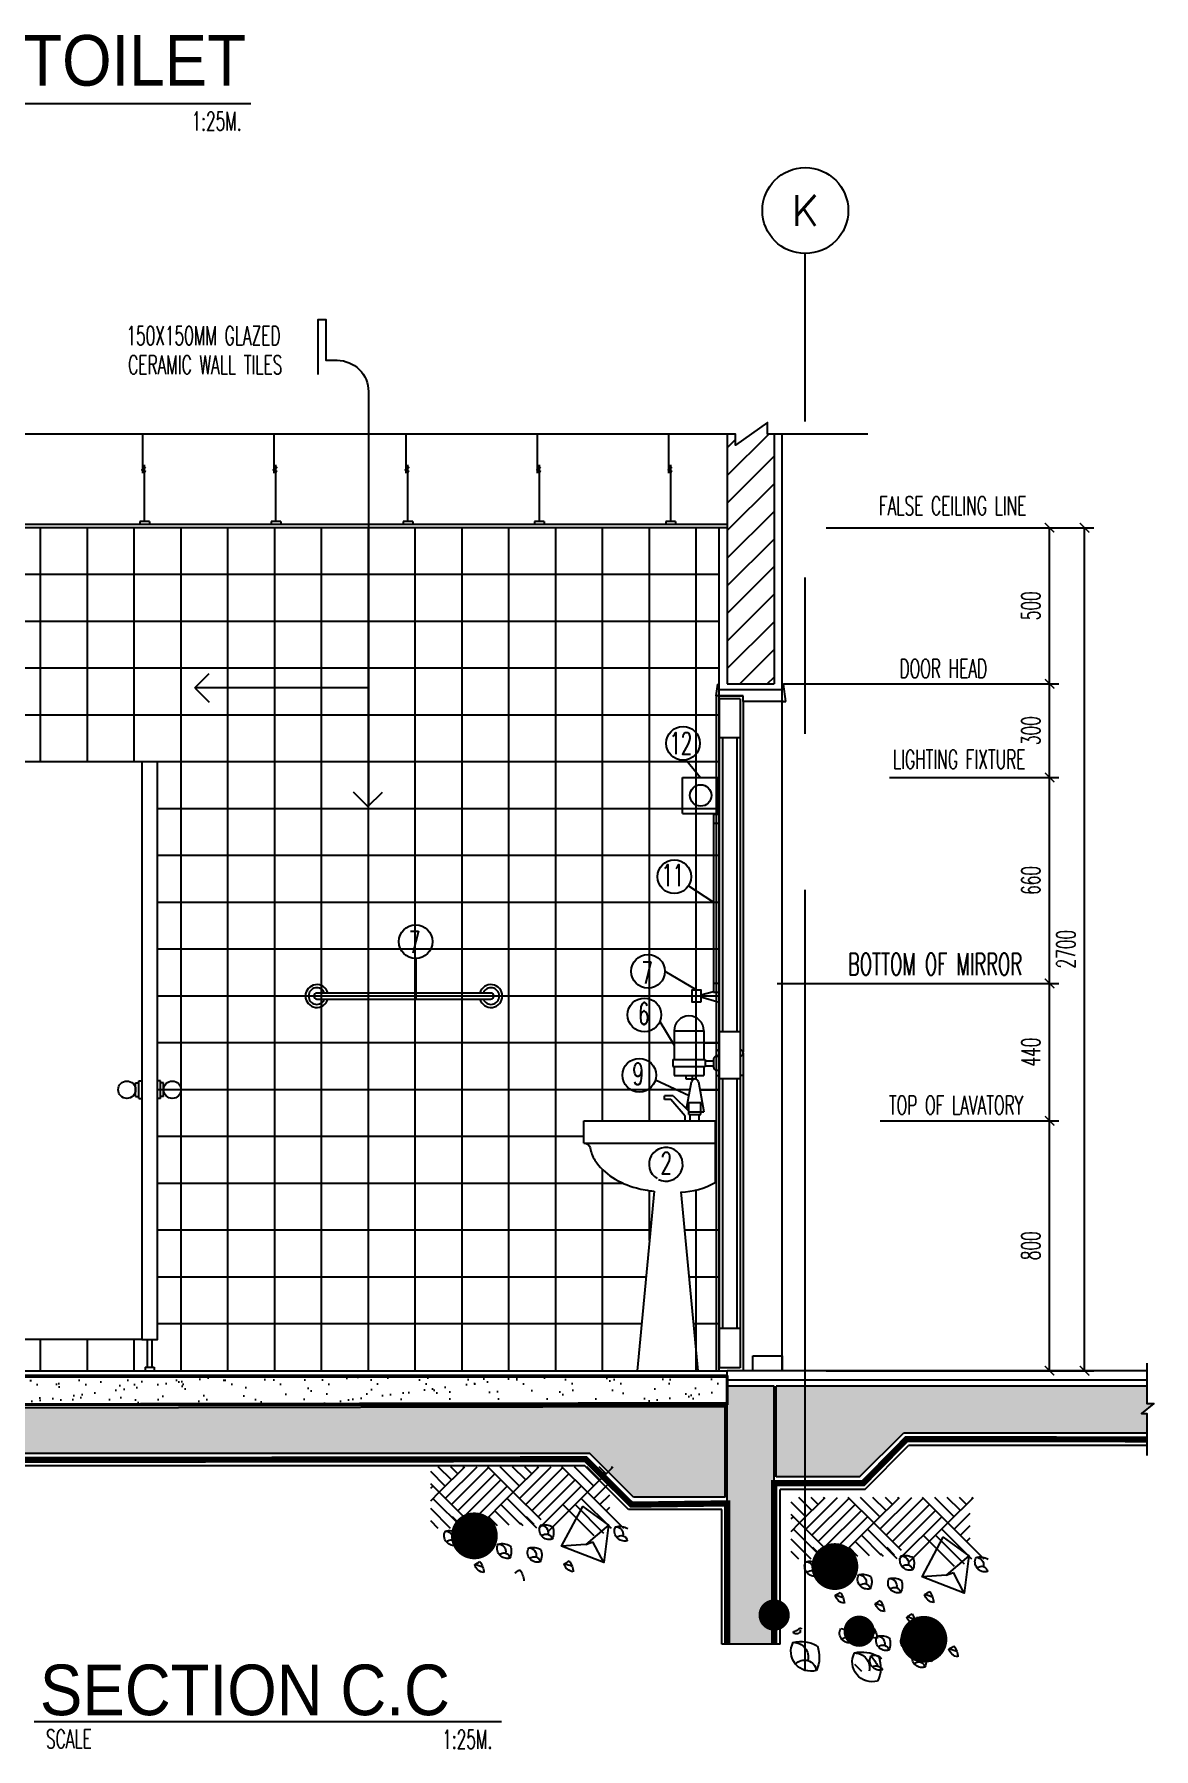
# Model space of a CAD drawing. Extents: x 417646.6 to 417675.4, y 43413.5 to 43433.4.
# Drawn here: x 417657.96 to 417661.54, y 43420.77 to 43426.26 of the extents above; entities that cross this region are included whole.
import ezdxf
from ezdxf.enums import TextEntityAlignment as Align

# ---------------------------------------------------------------- set-up
doc = ezdxf.new("R2010")
doc.units = 0
doc.header["$MEASUREMENT"] = 0
doc.header["$PDMODE"] = 3
doc.header["$PDSIZE"] = 0.1
for name, pattern in [('CENTERX2', [4, 2.5, -0.5, 0.5, -0.5]), ('DASHED', [0.75, 0.5, -0.25]), ('HIDDEN2', [0.1875, 0.125, -0.0625])]:
    doc.linetypes.add(name, pattern=pattern)
doc.layers.get('0').update_dxf_attribs({"linetype": 'CONTINUOUS'})
doc.layers.get('DEFPOINTS').update_dxf_attribs({"linetype": 'CONTINUOUS'})
for name, color, linetype in [('2', 2, 'CONTINUOUS'), ('AX', 6, 'CONTINUOUS'), ('AX-CR', 2, 'CONTINUOUS'), ('AX-TXT', 4, 'CONTINUOUS'), ('AXES', 11, 'CENTERX2'), ('Axisname', 6, 'CONTINUOUS'), ('Dimout', 4, 'CONTINUOUS'), ('DW', 7, 'CONTINUOUS'), ('ELE', 3, 'CONTINUOUS'), ('ELV', 7, 'CONTINUOUS'), ('FIX', 3, 'CONTINUOUS'), ('gravel', 11, 'CONTINUOUS'), ('Hatch', 11, 'CONTINUOUS'), ('Plaster', 7, 'CONTINUOUS'), ('SANI', 2, 'CONTINUOUS'), ('Tile', 5, 'CONTINUOUS'), ('TXT', 2, 'CONTINUOUS'), ('TXT1', 2, 'CONTINUOUS'), ('WALL', 6, 'CONTINUOUS'), ('WallPartition', 2, 'CONTINUOUS'), ('Windows', 9, 'CONTINUOUS')]:
    doc.layers.add(name, color=color, linetype=linetype)
doc.styles.add('ROMANS', font='ROMANS.shx', dxfattribs={"width": 0.6})
doc.styles.add('TTXT', font='swisse.ttf', dxfattribs={"width": 0.6})
doc.dimstyles.new('R50', dxfattribs={"dimscale": 0, "dimtxt": 0.06, "dimasz": 0.03, "dimexe": 0.03, "dimexo": 0.03, "dimgap": 0.03, "dimtad": 1, "dimdec": 0, "dimlfac": 1000, "dimzin": 13, "dimdsep": 46, "dimtxsty": 'ROMANS', "dimblk": 'ARCHTICK', "dimcen": 0.09, "dimclrd": 4, "dimclre": 4, "dimclrt": 2, "dimadec": 0, "dimazin": 0, "dimtfac": 1, "dimtdec": 0, "dimtofl": 0, "dimtmove": 2, "dimatfit": 3, "dimldrblk": 'CLOSEDBLANK', "dimfxl": 0, "dimtolj": 1, "dimtzin": 0, "dimarcsym": 0})

# ---------------------------------------------------------------- blocks, each defined once
blk = doc.blocks.new('AXL')
at = {"layer": 'AX-CR'}
blk.add_circle((-350, 0), 350, dxfattribs=at)
at = {"layer": 'AX-TXT', "style": 'ROMANS'}
blk.add_attdef('AX', text='', height=250, dxfattribs=at).set_placement((-350, 0), align=Align.MIDDLE)
blk = doc.blocks.new('GAN')
for p, q in [((-0.0212, 0.1644), (-0.0212, 0.29)), ((-0.0155, 0.01), (-0.0155, 0.1918)), ((0, 0.01), (-0.031, 0.01)), ((-0.031, 0.01), (-0.031, 0)), ((0, 0.01), (0, 0))]:
    blk.add_line(p, q)
blk.add_lwpolyline([(-0.0118, 0.184), (-0.024, 0.1754), (-0.0113, 0.1703)])
blk = doc.blocks.new('A$C53BB0ABE')
for p, q in [((0.1286, 0.5089), (0.0467, 0.5908)), ((0.0494, 0.5881), (0.052, 0.5908)), ((0.0692, 0.5683), (0.0916, 0.5908)), ((0.089, 0.5485), (0.1312, 0.5908)), ((0.1088, 0.5287), (0.1708, 0.5908)), ((0.1286, 0.5089), (0.2104, 0.5908)), ((0.3068, 0.4495), (0.188, 0.5683)), ((0.3266, 0.4693), (0.2078, 0.5881)), ((0.3464, 0.4891), (0.2447, 0.5908)), ((0.3662, 0.5089), (0.2843, 0.5908)), ((0.287, 0.5881), (0.2896, 0.5908)), ((0.3068, 0.5683), (0.3292, 0.5908)), ((0.3266, 0.5485), (0.3688, 0.5908)), ((0.3464, 0.5287), (0.4084, 0.5908)), ((0.3662, 0.5089), (0.448, 0.5908)), ((0.5444, 0.4495), (0.4256, 0.5683)), ((0.5642, 0.4693), (0.4454, 0.5881)), ((0.584, 0.4891), (0.4823, 0.5908)), ((0.6038, 0.5089), (0.5219, 0.5908)), ((0.5246, 0.5881), (0.5272, 0.5908)), ((0.5444, 0.5683), (0.5668, 0.5908)), ((0.5642, 0.5485), (0.6064, 0.5908)), ((0.584, 0.5287), (0.6308, 0.5756)), ((0.0126, 0.3929), (0.1286, 0.5089)), ((0.1088, 0.4891), (0.0574, 0.5405)), ((0.089, 0.4693), (0.0574, 0.5009)), ((0.2522, 0.3853), (0.1286, 0.5089)), ((0.2844, 0.3927), (0.1484, 0.5287)), ((0.287, 0.4297), (0.1682, 0.5485)), ((0.2775, 0.4202), (0.3662, 0.5089)), ((0.4822, 0.3929), (0.3662, 0.5089)), ((0.5048, 0.4099), (0.386, 0.5287)), ((0.5246, 0.4297), (0.4058, 0.5485)), ((0.4877, 0.3929), (0.6038, 0.5089)), ((0.6038, 0.5089), (0.6308, 0.536)), ((0.6308, 0.4819), (0.6038, 0.5089)), ((0.6308, 0.5215), (0.6236, 0.5287)), ((0.0522, 0.3929), (0.1484, 0.4891)), ((0.0692, 0.4495), (0.0574, 0.4613)), ((0.0761, 0.3773), (0.1682, 0.4693)), ((0.1077, 0.3692), (0.2078, 0.4693)), ((0.2911, 0.3942), (0.386, 0.4891)), ((0.3425, 0.406), (0.4058, 0.4693)), ((0.3799, 0.4038), (0.4256, 0.4495)), ((0.5273, 0.3929), (0.6236, 0.4891)), ((0.5669, 0.3929), (0.6308, 0.4568)), ((0.2998, 0.4059), (0.3237, 0.4297)), ((0.335, 0.4014), (0.3435, 0.4099)), ((0.4173, 0.4017), (0.4454, 0.4297)), ((0.4547, 0.3995), (0.4652, 0.4099)), ((0.4927, 0.3612), (0.5613, 0.4297)), ((0.6065, 0.3929), (0.6308, 0.4172)), ((0.6038, 0.1716), (0.5993, 0.1716)), ((0.5993, 0.1716), (0.5993, 0.17)), ((0.5993, 0.17), (0.6008, 0.17)), ((0.6008, 0.17), (0.6008, 0.1685)), ((0.6023, 0.1655), (0.6023, 0.1579)), ((0.6054, 0.17), (0.6038, 0.1716)), ((0.6069, 0.1685), (0.6054, 0.17)), ((0.6084, 0.167), (0.6069, 0.1685)), ((0.6099, 0.167), (0.6084, 0.167)), ((0.6114, 0.1655), (0.6099, 0.167)), ((0.6129, 0.164), (0.6114, 0.1655)), ((0.1652, 0.1106), (0.1667, 0.1091)), ((0.1758, 0.1091), (0.1773, 0.1106)), ((0.1773, 0.1106), (0.1804, 0.1106)), ((0.6023, 0.1579), (0.6054, 0.1564)), ((0.6054, 0.1564), (0.6069, 0.1549)), ((0.6069, 0.1549), (0.6084, 0.1534)), ((0.6084, 0.1534), (0.6175, 0.1534)), ((0.616, 0.164), (0.6129, 0.164)), ((0.6175, 0.1625), (0.616, 0.164)), ((0.6205, 0.1625), (0.6175, 0.1625)), ((0.6175, 0.1534), (0.619, 0.1549)), ((0.619, 0.1549), (0.622, 0.1549)), ((0.6205, 0.1609), (0.6205, 0.1625)), ((0.6236, 0.1609), (0.6205, 0.1609)), ((0.622, 0.1564), (0.6236, 0.1579)), ((0.622, 0.1549), (0.622, 0.1564)), ((0.6236, 0.1579), (0.6236, 0.1609)), ((0.1667, 0.1091), (0.1758, 0.1091)), ((0.4049, 0.033), (0.4273, 0.0554))]:
    blk.add_line(p, q)
for points in [[(0.0766, 0.2837), (0.2116, 0.3362), (0.1441, 0.4638), (0.0616, 0.4038), (0.0766, 0.2837), (0.1112, 0.3497)], [(0.1343, 0.3416), (0.2116, 0.3362), (0.1441, 0.4638), (0.0616, 0.4038), (0.1343, 0.3416), (0.1112, 0.3497)]]:
    blk.add_lwpolyline(points)
for centre, radius, start, end in [((0.0263, 0.3493), 0.0509, 76.0322, 121.1405), ((0.0105, 0.3841), 0.0317, 253.7091, 27.4015), ((0.0385, 0.3747), 0.024, 89.5708, 192.7334), ((0.2876, 0.38), 0.0506, 159.5756, 205.1522), ((0.2666, 0.354), 0.0509, 76.0322, 121.1405), ((0.2507, 0.3889), 0.0317, 253.7091, 27.4015), ((0.2787, 0.3794), 0.024, 89.5708, 192.7334), ((0.5718, 0.3352), 0.0509, 76.0322, 121.1405), ((0.556, 0.37), 0.0317, 253.7091, 27.4015), ((0.5839, 0.3606), 0.024, 89.5708, 192.7334), ((0.0207, 0.3509), 0.0193, 42.46, 171.8043), ((0.261, 0.3557), 0.0193, 42.46, 171.8043), ((0.3047, 0.2816), 0.0509, 76.0322, 121.1405), ((0.2889, 0.3164), 0.0317, 253.7091, 27.4015), ((0.3168, 0.307), 0.024, 89.5708, 192.7334), ((0.4233, 0.3197), 0.0506, 159.5756, 205.1522), ((0.4022, 0.2938), 0.0509, 76.0322, 121.1405), ((0.3864, 0.3286), 0.0317, 253.7091, 27.4015), ((0.4143, 0.3192), 0.024, 89.5708, 192.7334), ((0.5929, 0.3611), 0.0506, 159.5756, 205.1522), ((0.5662, 0.3369), 0.0193, 42.46, 171.8043), ((0.2409, 0.2493), 0.0669, 143.5113, 175.9191), ((0.1707, 0.2874), 0.0336, 275.8828, 346.643), ((0.1707, 0.2874), 0.0336, 275.8828, 346.643), ((0.2198, 0.1738), 0.1071, 98.8765, 112.9463), ((-0.5126, -0.9402), 1.4144, 59.5906, 60.3518), ((0.3258, 0.3075), 0.0506, 159.5756, 205.1522), ((0.2991, 0.2833), 0.0193, 42.46, 171.8043), ((0.3966, 0.2954), 0.0193, 42.46, 171.8043), ((0.5272, 0.2468), 0.0669, 143.5113, 175.9191), ((0.457, 0.285), 0.0336, 275.8828, 346.643), ((0.457, 0.285), 0.0336, 275.8828, 346.643), ((0.5062, 0.1714), 0.1071, 98.8765, 112.9463), ((-0.2263, -0.9426), 1.4144, 59.5906, 60.3518), ((0.3991, 0.2205), 0.0669, 143.5113, 175.9191), ((0.3289, 0.2586), 0.0336, 275.8828, 346.643), ((0.3289, 0.2586), 0.0336, 275.8828, 346.643), ((0.3781, 0.145), 0.1071, 98.8765, 112.9463), ((-0.3544, -0.969), 1.4144, 59.5906, 60.3518), ((0.2342, 0.1849), 0.0506, 159.5756, 205.1522), ((0.1973, 0.1938), 0.0317, 253.7091, 27.4015), ((0.2076, 0.1607), 0.0193, 42.46, 171.8043), ((0.2974, 0.1777), 0.0669, 143.5113, 175.9191), ((0.2272, 0.2159), 0.0336, 275.8828, 346.643), ((0.2272, 0.2159), 0.0336, 275.8828, 346.643), ((0.2764, 0.1023), 0.1071, 98.8765, 112.9463), ((-0.4561, -1.0117), 1.4144, 59.5906, 60.3518), ((0.4217, 0.1339), 0.0669, 143.5113, 175.9191), ((-0.3318, -1.0556), 1.4144, 59.5906, 60.3518), ((0.4809, 0.1473), 0.0506, 159.5756, 205.1522), ((0.444, 0.1562), 0.0317, 253.7091, 27.4015), ((0.4719, 0.1468), 0.024, 89.5708, 192.7334), ((0.1633, 0.075), 0.0669, 143.5113, 175.9191), ((-0.5902, -1.1144), 1.4144, 59.5906, 60.3518), ((0.2641, 0.1182), 0.0309, 145.6775, 215.1297), ((0.2643, 0.1135), 0.0339, 70.0639, 139.3275), ((0.2477, 0.1308), 0.0317, 253.7091, 27.4015), ((0.258, 0.0977), 0.0193, 42.46, 171.8043), ((0.2757, 0.1214), 0.024, 89.5708, 192.7334), ((0.364, 0.1228), 0.0506, 159.5756, 205.1522), ((0.343, 0.0969), 0.0509, 76.0322, 121.1405), ((0.3271, 0.1317), 0.0317, 253.7091, 27.4015), ((0.3374, 0.0986), 0.0193, 42.46, 171.8043), ((0.3551, 0.1223), 0.024, 89.5708, 192.7334), ((0.3515, 0.172), 0.0336, 275.8828, 346.643), ((0.3515, 0.172), 0.0336, 275.8828, 346.643), ((0.4007, 0.0584), 0.1071, 98.8765, 112.9463), ((0.4542, 0.123), 0.0193, 42.46, 171.8043), ((0.6418, 0.0795), 0.1012, 159.5756, 205.1522), ((0.5997, 0.0276), 0.1018, 76.0322, 121.1405), ((0.568, 0.0973), 0.0634, 253.7091, 27.4015), ((0.6239, 0.0785), 0.048, 89.5708, 192.7334), ((0.0931, 0.1132), 0.0336, 275.8828, 346.643), ((0.0931, 0.1132), 0.0336, 275.8828, 346.643), ((0.1423, -0.0004), 0.1071, 98.8765, 112.9463), ((0.247, 0.0605), 0.0669, 143.5113, 175.9191), ((0.1768, 0.0987), 0.0336, 275.8828, 346.643), ((0.1768, 0.0987), 0.0336, 275.8828, 346.643), ((0.2259, -0.0149), 0.1071, 98.8765, 112.9463), ((-0.5065, -1.1289), 1.4144, 59.5906, 60.3518), ((0.2488, 0.0686), 0.0506, 159.5756, 205.1522), ((0.2277, 0.0426), 0.0509, 76.0322, 121.1405), ((0.2119, 0.0775), 0.0317, 253.7091, 27.4015), ((0.2221, 0.0443), 0.0193, 42.46, 171.8043), ((0.2398, 0.0681), 0.024, 89.5708, 192.7334), ((0.347, 0.0689), 0.0317, 253.7091, 27.4015), ((0.3641, 0.0592), 0.0267, 65.5992, 147.4022), ((0.4454, 0.0455), 0.1012, 159.5756, 205.1522), ((0.4033, -0.0063), 0.1018, 76.0322, 121.1405), ((0.5126, -0.0328), 0.1801, 139.7514, 152.5428), ((0.3716, 0.0634), 0.0634, 253.7091, 27.4015), ((0.4275, 0.0445), 0.048, 89.5708, 192.7334), ((0.5884, 0.031), 0.0386, 42.46, 171.8043), ((0.3603, 0.0256), 0.0257, 64.3681, 149.8962)]:
    blk.add_arc(centre, radius, start, end)
at = {"layer": 'Hatch'}
for points, const_width in [([(0.4534, 0.3692, 1), (0.5284, 0.3692, 1)], 0.075), ([(0.6603, 0.2138, 1), (0.7103, 0.2138, 1)], 0.05), ([(0.1682, 0.136, 1), (0.2432, 0.136, 1)], 0.075), ([(0.3881, 0.162, 1), (0.4381, 0.162, 1)], 0.05)]:
    blk.add_lwpolyline(points, format="xyb", close=True, dxfattribs=dict(at, const_width=const_width))
blk = doc.blocks.new('A$C22107CF4')
for p, q in [((0.1286, 0.2837), (0.0467, 0.3655)), ((0.0494, 0.3629), (0.052, 0.3655)), ((0.0692, 0.3431), (0.0916, 0.3655)), ((0.089, 0.3233), (0.1312, 0.3655)), ((0.1088, 0.3035), (0.1708, 0.3655)), ((0.1286, 0.2837), (0.2104, 0.3655)), ((0.3068, 0.2243), (0.188, 0.3431)), ((0.3266, 0.2441), (0.2078, 0.3629)), ((0.3464, 0.2639), (0.2447, 0.3655)), ((0.3662, 0.2837), (0.2843, 0.3655)), ((0.287, 0.3629), (0.2896, 0.3655)), ((0.3068, 0.3431), (0.3292, 0.3655)), ((0.3266, 0.3233), (0.3688, 0.3655)), ((0.3464, 0.3035), (0.4084, 0.3655)), ((0.3662, 0.2837), (0.448, 0.3655)), ((0.5444, 0.2243), (0.4256, 0.3431)), ((0.5642, 0.2441), (0.4454, 0.3629)), ((0.584, 0.2639), (0.4823, 0.3655)), ((0.6038, 0.2837), (0.5219, 0.3655)), ((0.5246, 0.3629), (0.5272, 0.3655)), ((0.5444, 0.3431), (0.5668, 0.3655)), ((0.5642, 0.3233), (0.6064, 0.3655)), ((0.584, 0.3035), (0.6308, 0.3504)), ((0.0126, 0.1677), (0.1286, 0.2837)), ((0.1088, 0.2639), (0.0574, 0.3153)), ((0.089, 0.2441), (0.0574, 0.2757)), ((0.2522, 0.1601), (0.1286, 0.2837)), ((0.2844, 0.1675), (0.1484, 0.3035)), ((0.287, 0.2045), (0.1682, 0.3233)), ((0.2775, 0.195), (0.3662, 0.2837)), ((0.4822, 0.1677), (0.3662, 0.2837)), ((0.5048, 0.1847), (0.386, 0.3035)), ((0.5246, 0.2045), (0.4058, 0.3233)), ((0.4877, 0.1677), (0.6038, 0.2837)), ((0.6038, 0.2837), (0.6308, 0.3108)), ((0.6308, 0.2566), (0.6038, 0.2837)), ((0.6308, 0.2962), (0.6236, 0.3035)), ((0.0522, 0.1677), (0.1484, 0.2639)), ((0.0692, 0.2243), (0.0574, 0.2361)), ((0.0761, 0.152), (0.1682, 0.2441)), ((0.1077, 0.144), (0.2078, 0.2441)), ((0.2911, 0.169), (0.386, 0.2639)), ((0.3425, 0.1808), (0.4058, 0.2441)), ((0.3799, 0.1786), (0.4256, 0.2243)), ((0.5273, 0.1677), (0.6236, 0.2639)), ((0.5669, 0.1677), (0.6308, 0.2316)), ((0.2998, 0.1806), (0.3237, 0.2045)), ((0.335, 0.1762), (0.3435, 0.1847)), ((0.4173, 0.1764), (0.4454, 0.2045)), ((0.4547, 0.1742), (0.4652, 0.1847)), ((0.4927, 0.1359), (0.5613, 0.2045)), ((0.6065, 0.1677), (0.6308, 0.192))]:
    blk.add_line(p, q)
for points in [[(0.0766, 0.0585), (0.2116, 0.111), (0.1441, 0.2385), (0.0616, 0.1785), (0.0766, 0.0585), (0.1112, 0.1244)], [(0.1343, 0.1163), (0.2116, 0.111), (0.1441, 0.2385), (0.0616, 0.1785), (0.1343, 0.1163), (0.1112, 0.1244)]]:
    blk.add_lwpolyline(points)
for centre, radius, start, end in [((0.0263, 0.124), 0.0509, 76.0322, 121.1405), ((0.0105, 0.1589), 0.0317, 253.7091, 27.4015), ((0.0385, 0.1494), 0.024, 89.5708, 192.7334), ((0.2876, 0.1547), 0.0506, 159.5756, 205.1522), ((0.2666, 0.1288), 0.0509, 76.0322, 121.1405), ((0.2507, 0.1636), 0.0317, 253.7091, 27.4015), ((0.2787, 0.1542), 0.024, 89.5708, 192.7334), ((0.0207, 0.1257), 0.0193, 42.46, 171.8043), ((0.261, 0.1305), 0.0193, 42.46, 171.8043), ((0.4233, 0.0945), 0.0506, 159.5756, 205.1522), ((0.4022, 0.0685), 0.0509, 76.0322, 121.1405), ((0.3864, 0.1034), 0.0317, 253.7091, 27.4015), ((0.4143, 0.0939), 0.024, 89.5708, 192.7334), ((0.5929, 0.1359), 0.0506, 159.5756, 205.1522), ((0.5718, 0.1099), 0.0509, 76.0322, 121.1405), ((0.556, 0.1448), 0.0317, 253.7091, 27.4015), ((0.5662, 0.1116), 0.0193, 42.46, 171.8043), ((0.5839, 0.1354), 0.024, 89.5708, 192.7334), ((0.2409, 0.024), 0.0669, 143.5113, 175.9191), ((-0.5126, -1.1654), 1.4144, 59.5906, 60.3518), ((0.3258, 0.0823), 0.0506, 159.5756, 205.1522), ((0.3047, 0.0563), 0.0509, 76.0322, 121.1405), ((0.2889, 0.0912), 0.0317, 253.7091, 27.4015), ((0.2991, 0.058), 0.0193, 42.46, 171.8043), ((0.3168, 0.0818), 0.024, 89.5708, 192.7334), ((0.3966, 0.0702), 0.0193, 42.46, 171.8043), ((0.5272, 0.0216), 0.0669, 143.5113, 175.9191), ((-0.2263, -1.1678), 1.4144, 59.5906, 60.3518), ((0.1707, 0.0622), 0.0336, 275.8828, 346.643), ((0.1707, 0.0622), 0.0336, 275.8828, 346.643), ((0.2198, -0.0514), 0.1071, 98.8765, 112.9463), ((0.3991, -0.0048), 0.0669, 143.5113, 175.9191), ((-0.3544, -1.1942), 1.4144, 59.5906, 60.3518), ((0.457, 0.0598), 0.0336, 275.8828, 346.643), ((0.457, 0.0598), 0.0336, 275.8828, 346.643), ((0.5062, -0.0538), 0.1071, 98.8765, 112.9463)]:
    blk.add_arc(centre, radius, start, end)
at = {"layer": 'Hatch', "const_width": 0.075}
blk.add_lwpolyline([(0.4534, 0.144, 1), (0.5284, 0.144, 1)], format="xyb", close=True, dxfattribs=at)
blk = doc.blocks.new('walling')
at = {"layer": 'ELV'}
blk.add_line((0.1363, -1.1797), (-0.4198, -1.1797), dxfattribs=at)
blk.add_lwpolyline([(-0.025, -0.176), (-0.025, 0), (0, 0), (0, -0.1306), (0.0363, -0.1306, -0.414214), (0.1363, -0.2306), (0.1363, -1.5582)], format="xyb", dxfattribs=at)
at = {"layer": 'WALL'}
for p, q in [((-0.4198, -1.1797), (-0.3736, -1.1334)), ((-0.4198, -1.1797), (-0.3736, -1.2259)), ((0.1345, -1.56), (0.0882, -1.5137)), ((0.1345, -1.56), (0.1808, -1.5137))]:
    blk.add_line(p, q, dxfattribs=at)
at = {"layer": 'TXT', "style": 'ROMANS', "width": 0.6}
for s, p in [('150X150MM GLAZED', (-0.639, -0.0816)), ('CERAMIC WALL TILES', (-0.6331, -0.1746))]:
    blk.add_text(s, height=0.06, dxfattribs=at).set_placement(p)
blk = doc.blocks.new('_ARCHTICK')
at = {"color": 0, "linetype": 'ByBlock', "const_width": 0.15}
blk.add_lwpolyline([(-0.5, -0.5), (0.5, 0.5)], dxfattribs=at)
blk = doc.blocks.new('*D108')
at = {"layer": 'DEFPOINTS', "color": 0}
for p in [(417660.6352, 43422.7769), (417661.2073, 43422.7769), (417660.4614, 43421.9765)]:
    blk.add_point(p, dxfattribs=at)
at = {"layer": 'Dimout', "color": 4, "lineweight": -2}
for p, q in [((417660.6652, 43422.7769), (417661.2373, 43422.7769)), ((417661.2073, 43421.9765), (417661.2073, 43422.7769)), ((417660.4914, 43421.9765), (417661.2373, 43421.9765))]:
    blk.add_line(p, q, dxfattribs=at)
at = {"layer": 'Dimout', "color": 4, "lineweight": -2, "xscale": 0.03, "yscale": 0.03, "zscale": 0.03}
for p, rotation in [((417661.2073, 43422.7769), 90), ((417661.2073, 43421.9765), 270)]:
    blk.add_blockref('_ARCHTICK', p, dxfattribs=dict(at, rotation=rotation))
at = {"layer": 'Dimout', "color": 2, "insert": (417661.1473, 43422.3767), "char_height": 0.06, "attachment_point": 5, "rotation": 90, "style": 'ROMANS'}
blk.add_mtext('\\A1;800', dxfattribs=at)
blk = doc.blocks.new('_ClosedBlank')
at = {"color": 0, "linetype": 'ByBlock', "lineweight": -2}
for p, q in [((-1, 0.17), (0, 0)), ((-1, 0.17), (-1, -0.17)), ((0, 0), (-1, -0.17))]:
    blk.add_line(p, q, dxfattribs=at)
blk = doc.blocks.new('*D109')
at = {"layer": 'DEFPOINTS', "color": 0}
for p in [(417660.3051, 43423.2169), (417661.2073, 43423.2169), (417660.6352, 43422.7769)]:
    blk.add_point(p, dxfattribs=at)
at = {"layer": 'Dimout', "color": 4, "lineweight": -2}
for p, q in [((417660.3351, 43423.2169), (417661.2373, 43423.2169)), ((417661.2073, 43422.7769), (417661.2073, 43423.2169)), ((417660.6652, 43422.7769), (417661.2373, 43422.7769))]:
    blk.add_line(p, q, dxfattribs=at)
at = {"layer": 'Dimout', "color": 4, "lineweight": -2, "xscale": 0.03, "yscale": 0.03, "zscale": 0.03}
for p, rotation in [((417661.2073, 43423.2169), 90), ((417661.2073, 43422.7769), 270)]:
    blk.add_blockref('_ARCHTICK', p, dxfattribs=dict(at, rotation=rotation))
at = {"layer": 'Dimout', "color": 2, "insert": (417661.1473, 43422.9969), "char_height": 0.06, "attachment_point": 5, "rotation": 90, "style": 'ROMANS'}
blk.add_mtext('\\A1;440', dxfattribs=at)
blk = doc.blocks.new('*D110')
at = {"layer": 'DEFPOINTS', "color": 0}
for p in [(417660.6652, 43423.8765), (417661.2073, 43423.8765), (417660.3051, 43423.2169)]:
    blk.add_point(p, dxfattribs=at)
at = {"layer": 'Dimout', "color": 4, "lineweight": -2}
for p, q in [((417660.6952, 43423.8765), (417661.2373, 43423.8765)), ((417661.2073, 43423.2169), (417661.2073, 43423.8765)), ((417660.3351, 43423.2169), (417661.2373, 43423.2169))]:
    blk.add_line(p, q, dxfattribs=at)
at = {"layer": 'Dimout', "color": 4, "lineweight": -2, "xscale": 0.03, "yscale": 0.03, "zscale": 0.03}
for p, rotation in [((417661.2073, 43423.8765), 90), ((417661.2073, 43423.2169), 270)]:
    blk.add_blockref('_ARCHTICK', p, dxfattribs=dict(at, rotation=rotation))
at = {"layer": 'Dimout', "color": 2, "insert": (417661.1473, 43423.5467), "char_height": 0.06, "attachment_point": 5, "rotation": 90, "style": 'ROMANS'}
blk.add_mtext('\\A1;660', dxfattribs=at)
blk = doc.blocks.new('*D111')
at = {"layer": 'DEFPOINTS', "color": 0}
for p in [(417660.4614, 43424.6765), (417661.2073, 43424.6765), (417660.6652, 43424.1765)]:
    blk.add_point(p, dxfattribs=at)
at = {"layer": 'Dimout', "color": 4, "lineweight": -2}
for p, q in [((417660.4914, 43424.6765), (417661.2373, 43424.6765)), ((417661.2073, 43424.1765), (417661.2073, 43424.6765)), ((417660.6952, 43424.1765), (417661.2373, 43424.1765))]:
    blk.add_line(p, q, dxfattribs=at)
at = {"layer": 'Dimout', "color": 4, "lineweight": -2, "xscale": 0.03, "yscale": 0.03, "zscale": 0.03}
for p, rotation in [((417661.2073, 43424.6765), 90), ((417661.2073, 43424.1765), 270)]:
    blk.add_blockref('_ARCHTICK', p, dxfattribs=dict(at, rotation=rotation))
at = {"layer": 'Dimout', "color": 2, "insert": (417661.1473, 43424.4265), "char_height": 0.06, "attachment_point": 5, "rotation": 90, "style": 'ROMANS'}
blk.add_mtext('\\A1;500', dxfattribs=at)
blk = doc.blocks.new('*D112')
at = {"layer": 'DEFPOINTS', "color": 0}
for p in [(417660.6652, 43424.6765), (417661.3196, 43424.6765), (417660.6652, 43421.9765)]:
    blk.add_point(p, dxfattribs=at)
at = {"layer": 'Dimout', "color": 4, "lineweight": -2}
for p, q in [((417660.6952, 43424.6765), (417661.3496, 43424.6765)), ((417661.3196, 43421.9765), (417661.3196, 43424.6765)), ((417660.6952, 43421.9765), (417661.3496, 43421.9765))]:
    blk.add_line(p, q, dxfattribs=at)
at = {"layer": 'Dimout', "color": 4, "lineweight": -2, "xscale": 0.03, "yscale": 0.03, "zscale": 0.03}
for p, rotation in [((417661.3196, 43424.6765), 90), ((417661.3196, 43421.9765), 270)]:
    blk.add_blockref('_ARCHTICK', p, dxfattribs=dict(at, rotation=rotation))
at = {"layer": 'Dimout', "color": 2, "insert": (417661.2596, 43423.3265), "char_height": 0.06, "attachment_point": 5, "rotation": 90, "style": 'ROMANS'}
blk.add_mtext('\\A1;2700', dxfattribs=at)
blk = doc.blocks.new('*D113')
at = {"layer": '2', "color": 4, "lineweight": -2}
for p, q in [((417660.3551, 43424.1765), (417661.2373, 43424.1765)), ((417661.2073, 43423.8765), (417661.2073, 43424.1765)), ((417660.6952, 43423.8765), (417661.2373, 43423.8765))]:
    blk.add_line(p, q, dxfattribs=at)
at = {"layer": 'DEFPOINTS', "color": 0}
for p in [(417660.3251, 43424.1765), (417661.2073, 43424.1765), (417660.6652, 43423.8765)]:
    blk.add_point(p, dxfattribs=at)
at = {"layer": '2', "color": 4, "lineweight": -2, "xscale": 0.03, "yscale": 0.03, "zscale": 0.03}
for p, rotation in [((417661.2073, 43424.1765), 90), ((417661.2073, 43423.8765), 270)]:
    blk.add_blockref('_ARCHTICK', p, dxfattribs=dict(at, rotation=rotation))
at = {"layer": '2', "color": 2, "insert": (417661.1473, 43424.0265), "char_height": 0.06, "attachment_point": 5, "rotation": 90, "style": 'ROMANS'}
blk.add_mtext('\\A1;300', dxfattribs=at)

msp = doc.modelspace()

# ---------------------------------------------------------------- hatches: boundary and pattern name
at = {"layer": 'Hatch'}
h = msp.add_hatch(dxfattribs=at)
h.set_pattern_fill('ANSI31', color=256, scale=0.5, style=0)
h.set_pattern_definition([(45, (-139.600226, -56.996724), (-0.044194173824, 0.044194173824), [])])
h.paths.add_polyline_path([(417660.3251, 43424.9765), (417660.3045, 43424.9765), (417660.3045, 43425.0137), (417660.2016, 43424.9409), (417660.2016, 43424.9765), (417660.1751, 43424.9765), (417660.1751, 43424.1765), (417660.3251, 43424.1765)])
h.paths.add_polyline_path([(417656.9001, 43424.9765), (417656.8829, 43424.9765), (417656.8829, 43425.0137), (417656.78, 43424.9409), (417656.78, 43424.9765), (417656.7501, 43424.9765), (417656.7501, 43421.9215), (417656.9001, 43421.9215)])
at = {"layer": 'Windows'}
h = msp.add_hatch(dxfattribs=at)
h.set_pattern_fill('AR-CONC', color=256, scale=0.03, style=0)
h.set_pattern_definition([(50, (-139.60023, -56.99672), (0.21517805478, -0.018825640495), [0.0225, -0.2475]), (355, (-139.60023, -56.99672), (-0.04162540008, 0.22565764011), [0.018, -0.198]), (100.4514, (-139.5823, -56.9983), (0.17355281451, 0.20683186262), [0.019122057, -0.2103426336]), (46.1842, (-139.60023, -56.93672), (0.32017231459, -0.0496557043), [0.03375, -0.37125]), (96.6356, (-139.57354, -56.94086), (0.28039881166, 0.29223536127), [0.0286830864, -0.3155139]), (351.1842, (-139.60023, -56.93672), (0.28039858354, 0.29223558028), [0.027, -0.297]), (21, (-139.57023, -56.95172), (0.179072115636, -0.1207856672), [0.0225, -0.2475]), (326, (-139.57023, -56.95172), (0.07299459958, 0.21754501351), [0.018, -0.198]), (71.4514, (-139.5553, -56.9618), (0.25206678857, 0.09675914901), [0.019122057, -0.2103426336]), (37.5, (-139.600226, -56.996724), (0.003647956595, 0.09986815615), [0, -0.1956, 0, -0.201, 0, -0.19875]), (7.5, (-139.60023, -56.99672), (0.078920861233, 0.118323513565), [0, -0.1146, 0, -0.1911, 0, -0.07575]), (327.5, (-139.667126, -56.996724), (0.160146730852, -0.00676646152), [0, -0.075, 0, -0.234, 0, -0.3105]), (317.5, (-139.69713, -56.99672), (0.174955850803, 0.0300314947), [0, -0.0975, 0, -0.1554, 0, -0.2205])])
h.paths.add_polyline_path([(417661.5183, 43421.8393), (417661.5018, 43421.8393), (417661.5408, 43421.8717), (417661.5183, 43421.8717), (417661.5183, 43421.9265), (417660.4251, 43421.9265), (417660.4251, 43421.6365), (417660.5991, 43421.6365), (417660.7391, 43421.7765), (417661.5183, 43421.7765)])
h.paths.add_polyline_path([(417660.4251, 43421.9265), (417660.3315, 43421.9265), (417660.3315, 43421.6365), (417660.4251, 43421.6365)])
h.paths.add_polyline_path([(417660.3251, 43421.9265), (417660.1751, 43421.9265), (417660.1751, 43421.5715), (417660.1751, 43421.1008), (417660.3251, 43421.1008), (417660.3251, 43421.1689, -0.412817), (417660.3003, 43421.1939, -0.412817), (417660.3251, 43421.2189)])
h.paths.add_polyline_path([(417660.1688, 43421.8615), (417656.9001, 43421.8565), (417656.9001, 43421.5715), (417657.1938, 43421.5715), (417657.3338, 43421.7115), (417659.7351, 43421.7115), (417659.8751, 43421.5715), (417660.1688, 43421.5715)])
h.paths.add_polyline_path([(417656.8945, 43421.9215), (417656.7501, 43421.9215), (417656.7501, 43421.1008), (417656.8945, 43421.1008)])
h.paths.add_polyline_path([(417656.745, 43421.9215), (417655.7002, 43421.9215), (417655.7002, 43421.8717), (417655.7227, 43421.8717), (417655.6836, 43421.8393), (417655.7002, 43421.8393), (417655.7002, 43421.7715), (417656.3101, 43421.7715), (417656.4501, 43421.6315), (417656.745, 43421.6315)])
h = msp.add_hatch(dxfattribs=at)
h.set_pattern_fill('AR-SAND', color=256, scale=0.05, style=0)
h.set_pattern_definition([(37.5, (-139.600226, -56.996724), (-0.003149667905, 0.09634118845), [0, -0.076, 0, -0.085, 0, -0.08125]), (7.5, (-139.60023, -56.99672), (0.088488835263, 0.14110730326), [0, -0.041, 0, -0.0685, 0, -0.02625]), (327.5, (-139.66173, -56.996724), (0.155707093088, 0.000282952677), [0, -0.025, 0, -0.09, 0, -0.1175]), (317.5, (-139.66173, -56.99672), (0.15030633023, 0.043883778247), [0, -0.0125, 0, -0.059, 0, -0.0675])])
h.paths.add_polyline_path([(417660.1751, 43421.9615), (417656.8945, 43421.9615), (417656.8945, 43421.8665), (417660.1751, 43421.8665)])

# ---------------------------------------------------------------- linework, layer by layer
for p, q in [((417660.1751, 43424.6865), (417656.9001, 43424.6865)), ((417660.1751, 43424.6765), (417656.9001, 43424.6765)), ((417660.1491, 43422.8765), (417660.0877, 43422.8765))]:
    msp.add_line(p, q)
at = {"layer": '2'}
for p, q in [((417658.3501, 43423.9265), (417656.9491, 43423.9265)), ((417658.3501, 43422.0765), (417658.3501, 43423.9265)), ((417660.1474, 43423.8285), (417660.1491, 43423.8285)), ((417660.0901, 43423.1804), (417660.131, 43423.1914)), ((417660.0901, 43423.1739), (417660.1491, 43423.1568)), ((417660.1006, 43423.0265), (417660.1491, 43423.0265)), ((417658.2803, 43422.8548), (417658.2803, 43422.8982)), ((417658.2803, 43422.8982), (417658.2907, 43422.8982)), ((417658.2907, 43422.8479), (417658.2907, 43422.9051)), ((417658.2907, 43422.9051), (417658.3001, 43422.9051)), ((417658.3596, 43422.9051), (417658.3501, 43422.9051)), ((417658.3596, 43422.8479), (417658.3596, 43422.9051)), ((417658.37, 43422.8982), (417658.3596, 43422.8982)), ((417658.37, 43422.8548), (417658.37, 43422.8982)), ((417660.0877, 43422.8765), (417660.1491, 43422.8765)), ((417658.2803, 43422.8548), (417658.2907, 43422.8548)), ((417658.2907, 43422.8479), (417658.3001, 43422.8479)), ((417658.3596, 43422.8479), (417658.3501, 43422.8479)), ((417658.37, 43422.8548), (417658.3596, 43422.8548)), ((417658.3001, 43422.0765), (417656.9491, 43422.0765)), ((417660.2569, 43421.9765), (417660.2569, 43422.0245)), ((417660.2569, 43422.0245), (417660.3511, 43422.0245)), ((417660.3511, 43422.0245), (417660.3511, 43421.9765)), ((417660.1751, 43421.1008), (417660.1751, 43421.9765)), ((417660.1751, 43421.5715), (417660.1751, 43421.9265)), ((417660.3251, 43421.9265), (417660.1751, 43421.9265)), ((417660.3251, 43421.1039), (417660.3251, 43421.9265)), ((417661.5183, 43421.9265), (417660.3315, 43421.9265)), ((417660.3315, 43421.6365), (417660.3315, 43421.9265)), ((417656.9001, 43421.8565), (417660.1688, 43421.8615)), ((417660.1688, 43421.5715), (417660.1688, 43421.8615)), ((417660.5991, 43421.6365), (417660.7391, 43421.7765)), ((417661.5183, 43421.7765), (417660.7391, 43421.7765)), ((417659.7351, 43421.7115), (417657.3338, 43421.7115)), ((417659.8751, 43421.5715), (417659.7351, 43421.7115)), ((417660.6157, 43421.5965), (417660.7557, 43421.7365)), ((417661.5183, 43421.7365), (417660.7557, 43421.7365)), ((417659.7186, 43421.6715), (417657.3503, 43421.6715)), ((417659.8586, 43421.5315), (417659.7186, 43421.6715)), ((417660.5991, 43421.6365), (417660.3315, 43421.6365)), ((417660.3451, 43421.1008), (417660.3451, 43421.5965)), ((417660.6157, 43421.5965), (417660.3451, 43421.5965)), ((417660.1688, 43421.5715), (417659.8751, 43421.5715)), ((417660.158, 43421.5315), (417659.8586, 43421.5315)), ((417660.158, 43421.1008), (417660.158, 43421.5315)), ((417660.3451, 43421.1008), (417660.158, 43421.1008))]:
    msp.add_line(p, q, dxfattribs=at)
msp.add_lwpolyline([(417658.3501, 43423.9265), (417658.3001, 43423.9265), (417658.3001, 43422.0765), (417658.3501, 43422.0765)], close=True, dxfattribs=at)
for centre in [(417658.2524, 43422.8765), (417658.3979, 43422.8765)]:
    msp.add_circle(centre, 0.0279, dxfattribs=at)
at = {"layer": 'AXES'}
msp.add_line((417660.4251, 43421.0166), (417660.4251, 43425.5547), dxfattribs=at)
at = {"layer": 'Axisname'}
msp.add_line((417656.8517, 43426.0354), (417658.6495, 43426.0354), dxfattribs=at)
at = {"layer": 'DW'}
for p, q in [((417660.0456, 43423.9298), (417660.0899, 43423.8765)), ((417660.051, 43423.5296), (417660.131, 43423.4768)), ((417659.1773, 43423.2967), (417659.1773, 43423.167)), ((417659.9596, 43423.0953), (417660.0047, 43423.0193)), ((417659.9454, 43422.9084), (417660.0527, 43422.8585))]:
    msp.add_line(p, q, dxfattribs=at)
at = {"layer": 'ELE'}
msp.add_line((417659.9755, 43423.2557), (417660.0766, 43423.1963), dxfattribs=at)
msp.add_lwpolyline([(417660.6249, 43424.9765), (417660.3045, 43424.9765), (417660.3045, 43425.0137), (417660.2016, 43424.9409), (417660.2016, 43424.9765), (417656.8829, 43424.9765), (417656.8829, 43425.0137), (417656.78, 43424.9409), (417656.78, 43424.9765), (417656.6265, 43424.9765)], dxfattribs=at)
at = {"layer": 'FIX'}
msp.add_lwpolyline([(417658.8608, 43423.186, 1), (417658.8608, 43423.167), (417659.4183, 43423.167, 1), (417659.4183, 43423.186)], format="xyb", close=True, dxfattribs=at)
msp.add_lwpolyline([(417660.0901, 43423.1568), (417660.0632, 43423.1568), (417660.0632, 43423.1963), (417660.0901, 43423.1963)], close=True, dxfattribs=at)
at = {"layer": 'FIX', "color": 2}
for centre in [(417660.0336, 43423.9861), (417660.0056, 43423.5588), (417659.1773, 43423.3507), (417659.9215, 43423.2557), (417659.9098, 43423.1162), (417659.8935, 43422.9229)]:
    msp.add_circle(centre, 0.054, dxfattribs=at)
at = {"layer": 'FIX'}
for centre, radius, start, end in [((417658.8608, 43423.1765), 0.0366, 15.0689, 344.931), ((417658.8608, 43423.1765), 0.0266, 20.9518, 339.0482), ((417659.4183, 43423.1765), 0.0366, 195.069, 164.9311), ((417659.4183, 43423.1765), 0.0266, 200.9518, 159.0482)]:
    msp.add_arc(centre, radius, start, end, dxfattribs=at)
at = {"layer": 'FIX', "color": 2}
msp.add_arc((417659.9786, 43422.6377), 0.054, 243.713, 238.3331, dxfattribs=at)
at = {"layer": 'Hatch'}
for p, q in [((417658.3179, 43422.0765), (417658.3179, 43421.9879)), ((417658.3324, 43422.0765), (417658.3324, 43421.9879)), ((417658.3108, 43421.9879), (417658.3395, 43421.9879)), ((417658.3108, 43421.9879), (417658.3108, 43421.9765)), ((417658.3395, 43421.9879), (417658.3395, 43421.9765))]:
    msp.add_line(p, q, dxfattribs=at)
at = {"layer": 'Plaster'}
for p, q in [((417660.3511, 43421.9765), (417660.3511, 43424.9765)), ((417660.1491, 43421.9765), (417660.1491, 43424.6765)), ((417660.1491, 43424.1382), (417660.2256, 43424.1382)), ((417656.9001, 43421.9765), (417660.1751, 43421.9765)), ((417656.9002, 43421.9615), (417660.1752, 43421.9615)), ((417656.9002, 43421.9565), (417660.1752, 43421.9565)), ((417661.5183, 43421.9765), (417660.1751, 43421.9765)), ((417661.5183, 43421.9465), (417660.1751, 43421.9465))]:
    msp.add_line(p, q, dxfattribs=at)
at = {"layer": 'SANI'}
for p, q in [((417660.0323, 43423.7614), (417660.0323, 43423.8765)), ((417660.0323, 43423.8765), (417660.1474, 43423.8765)), ((417660.1474, 43423.7614), (417660.1474, 43423.8765)), ((417660.0323, 43423.7614), (417660.1474, 43423.7614)), ((417660.131, 43423.7589), (417660.1491, 43423.7589)), ((417660.131, 43423.7589), (417660.131, 43423.1892)), ((417660.131, 43423.7302), (417660.1491, 43423.7302)), ((417660.131, 43423.218), (417660.1491, 43423.218)), ((417660.131, 43423.1892), (417660.1491, 43423.1892)), ((417660.0047, 43423.0648), (417660.0047, 43422.9738)), ((417660.0047, 43423.0648), (417660.1006, 43423.0648)), ((417660.1006, 43423.0648), (417660.1006, 43422.9738)), ((417660.0009, 43422.9738), (417660.0009, 43422.9508)), ((417660.0009, 43422.9738), (417660.1044, 43422.9738)), ((417660.1044, 43422.9738), (417660.1044, 43422.9508)), ((417660.1044, 43422.9687), (417660.131, 43422.9687)), ((417660.131, 43422.9745), (417660.131, 43422.9492)), ((417660.1406, 43422.9841), (417660.1464, 43422.9841)), ((417660.0009, 43422.9508), (417660.1044, 43422.9508)), ((417660.0047, 43422.9508), (417660.0047, 43422.9224)), ((417660.0047, 43422.9224), (417660.1006, 43422.9224)), ((417660.0421, 43422.9224), (417660.0421, 43422.9109)), ((417660.0421, 43422.9109), (417660.0632, 43422.9109)), ((417660.0632, 43422.9224), (417660.0632, 43422.9109)), ((417660.1006, 43422.9508), (417660.1006, 43422.9224)), ((417660.1044, 43422.9533), (417660.131, 43422.9533)), ((417660.1406, 43422.9396), (417660.1464, 43422.9396)), ((417660.0018, 43422.8564), (417659.9746, 43422.8564)), ((417659.9746, 43422.8454), (417659.9746, 43422.8564)), ((417660.0018, 43422.8564), (417660.052, 43422.8082)), ((417660.0448, 43422.8151), (417660.0605, 43422.9019)), ((417660.0831, 43422.9019), (417660.1006, 43422.8057)), ((417659.9942, 43422.8454), (417659.9746, 43422.8454)), ((417660.0408, 43422.7921), (417659.9942, 43422.8454)), ((417660.052, 43422.7969), (417660.052, 43422.8353)), ((417660.052, 43422.8057), (417660.1006, 43422.8057)), ((417660.0903, 43422.7969), (417660.0903, 43422.8352)), ((417659.7155, 43422.7659), (417659.7155, 43422.7769)), ((417660.0408, 43422.7769), (417660.0408, 43422.7921)), ((417660.0567, 43422.7769), (417660.0567, 43422.7969)), ((417660.0855, 43422.7769), (417660.0855, 43422.7969))]:
    msp.add_line(p, q, dxfattribs=at)
at = {"layer": 'SANI', "linetype": 'Continuous'}
for p, q in [((417659.7155, 43422.7769), (417660.1363, 43422.7769)), ((417659.7155, 43422.705), (417659.7155, 43422.7765)), ((417660.1363, 43422.7769), (417660.1363, 43422.5791)), ((417659.7155, 43422.705), (417660.1363, 43422.705)), ((417659.941, 43422.5513), (417659.8868, 43421.9765)), ((417660.0264, 43422.549), (417660.0804, 43421.9765))]:
    msp.add_line(p, q, dxfattribs=at)
at = {"layer": 'SANI', "color": 6}
msp.add_line((417657.9559, 43420.8527), (417659.4521, 43420.8527), dxfattribs=at)
at = {"layer": 'SANI', "linetype": 'DASHED'}
msp.add_lwpolyline([(417660.052, 43422.8353), (417660.0903, 43422.8352)], dxfattribs=at)
msp.add_lwpolyline([(417660.052, 43422.7969), (417660.0903, 43422.7969, -0.499277)], format="xyb", dxfattribs=at)
at = {"layer": 'SANI', "linetype": 'Continuous'}
msp.add_lwpolyline([(417659.7172, 43422.705, -0.355712), (417659.7361, 43422.69, 0.103437), (417659.7515, 43422.6507, 0.107169), (417659.8076, 43422.5952, 0.077294), (417659.8842, 43422.5618, 0.037007), (417659.941, 43422.5513, 0.037007)], format="xyb", dxfattribs=at)
at = {"layer": 'SANI'}
msp.add_circle((417660.0899, 43423.819), 0.0344, dxfattribs=at)
for centre, radius, start, end in [((417660.0526, 43423.0648), 0.0479, 0, 180), ((417660.1406, 43422.9745), 0.00959, 90, 180), ((417660.0718, 43422.8996), 0.0115, 9.5273, 170.4727), ((417660.1406, 43422.9492), 0.00959, 180, 270)]:
    msp.add_arc(centre, radius, start, end, dxfattribs=at)
at = {"layer": 'SANI', "linetype": 'Continuous'}
msp.add_arc((417660.0203, 43422.7858), 0.237, 271.4996, 299.3242, dxfattribs=at)
at = {"layer": 'Tile'}
for p, q in [((417657.9761, 43423.9265), (417657.9761, 43424.6765)), ((417658.1261, 43423.9265), (417658.1261, 43424.6765)), ((417658.2761, 43423.9265), (417658.2761, 43424.6765)), ((417658.4261, 43421.9765), (417658.4261, 43424.6765)), ((417658.5761, 43421.9765), (417658.5761, 43424.6765)), ((417658.7261, 43421.9765), (417658.7261, 43424.6765)), ((417658.8761, 43421.9765), (417658.8761, 43424.6765)), ((417659.0261, 43421.9765), (417659.0261, 43424.6765)), ((417659.1761, 43421.9765), (417659.1761, 43424.6765)), ((417659.3261, 43421.9765), (417659.3261, 43424.6765)), ((417659.4761, 43421.9765), (417659.4761, 43424.6765)), ((417659.6261, 43421.9765), (417659.6261, 43424.6765)), ((417659.7761, 43422.7769), (417659.7761, 43424.6765)), ((417659.9261, 43422.7769), (417659.9261, 43424.6765)), ((417660.0761, 43422.9103), (417660.0761, 43424.6765)), ((417660.1491, 43424.5265), (417656.9261, 43424.5265)), ((417660.1491, 43424.3765), (417656.9261, 43424.3765)), ((417660.1491, 43424.2265), (417656.9261, 43424.2265)), ((417660.1491, 43424.0765), (417656.9261, 43424.0765)), ((417660.1491, 43423.9265), (417656.9261, 43423.9265)), ((417660.1491, 43423.8289), (417660.1474, 43423.8289)), ((417660.1491, 43423.8285), (417660.1474, 43423.8285)), ((417660.1491, 43423.8285), (417660.1474, 43423.8285)), ((417660.1491, 43423.7765), (417658.3501, 43423.7765)), ((417660.1491, 43423.6265), (417658.3501, 43423.6265)), ((417660.1491, 43423.4765), (417658.3501, 43423.4765)), ((417660.1491, 43423.3265), (417658.3501, 43423.3265)), ((417660.1491, 43423.1765), (417658.3501, 43423.1765)), ((417660.1491, 43423.0265), (417658.3501, 43423.0265)), ((417660.1491, 43423.0265), (417660.1006, 43423.0265)), ((417660.0559, 43422.8765), (417658.3501, 43422.8765)), ((417660.1491, 43422.8765), (417660.0877, 43422.8765)), ((417659.7155, 43422.7265), (417658.3501, 43422.7265)), ((417659.7761, 43421.9765), (417659.7761, 43422.6204)), ((417659.9991, 43422.5878), (417659.9991, 43422.5893)), ((417659.8425, 43422.5765), (417658.3501, 43422.5765)), ((417659.9261, 43422.3939), (417659.9261, 43422.5532)), ((417660.0761, 43421.9765), (417660.0761, 43422.5555)), ((417659.9292, 43422.4265), (417658.3501, 43422.4265)), ((417660.1491, 43422.4265), (417660.038, 43422.4265)), ((417659.9151, 43422.2765), (417658.3501, 43422.2765)), ((417660.1491, 43422.2765), (417660.0521, 43422.2765)), ((417659.901, 43422.1265), (417658.3501, 43422.1265)), ((417660.1491, 43422.1265), (417660.0662, 43422.1265)), ((417657.9761, 43421.9765), (417657.9761, 43422.0765)), ((417658.1261, 43421.9765), (417658.1261, 43422.0765)), ((417658.2761, 43421.9765), (417658.2761, 43422.0765))]:
    msp.add_line(p, q, dxfattribs=at)
at = {"layer": 'WALL'}
for p, q in [((417660.1751, 43424.9765), (417660.1751, 43424.1765)), ((417660.3251, 43424.9765), (417660.3251, 43424.1765)), ((417660.1751, 43424.1765), (417660.3251, 43424.1765))]:
    msp.add_line(p, q, dxfattribs=at)
at = {"layer": 'WallPartition', "linetype": 'HIDDEN2'}
for points, const_width in [([(417656.8945, 43421.8665), (417660.1751, 43421.8715), (417660.1751, 43421.9615)], 0.01), ([(417661.5183, 43421.7565), (417660.7494, 43421.7575), (417660.6106, 43421.6165), (417660.3251, 43421.6165), (417660.3251, 43421.1008)], 0.02), ([(417656.9013, 43421.1008), (417656.9013, 43421.547), (417657.2049, 43421.5505), (417657.3392, 43421.6899), (417659.7215, 43421.6931), (417659.8687, 43421.5476), (417660.1751, 43421.5515), (417660.1751, 43421.1008)], 0.02)]:
    msp.add_lwpolyline(points, dxfattribs=dict(at, const_width=const_width))
at = {"layer": 'Windows'}
for p, q in [((417660.14, 43424.1382), (417660.1446, 43424.1751)), ((417660.1491, 43424.1751), (417660.1446, 43424.1751)), ((417660.3511, 43424.1751), (417660.3557, 43424.1751)), ((417660.3626, 43424.1196), (417660.3557, 43424.1751)), ((417660.2256, 43424.1382), (417660.14, 43424.1382)), ((417660.14, 43424.1382), (417660.14, 43422.9983)), ((417660.3511, 43424.1569), (417660.1491, 43424.1569)), ((417660.2165, 43424.1289), (417660.1491, 43424.1289)), ((417660.1491, 43424.1289), (417660.1491, 43421.9858)), ((417660.2165, 43424.1289), (417660.2165, 43421.9858)), ((417660.2256, 43424.1196), (417660.2256, 43424.1382)), ((417660.3551, 43424.1196), (417660.2256, 43424.1196)), ((417660.2256, 43424.1196), (417660.2256, 43422.9983)), ((417660.3511, 43424.1196), (417660.3626, 43424.1196)), ((417660.2165, 43424.0036), (417660.1491, 43424.0036)), ((417660.1603, 43424.0036), (417660.1603, 43423.062)), ((417660.2054, 43424.0036), (417660.2054, 43423.062)), ((417660.2165, 43423.062), (417660.1491, 43423.062)), ((417660.1393, 43422.9945), (417660.1393, 43422.9217)), ((417660.2264, 43422.9945), (417660.2264, 43422.9217)), ((417660.1393, 43422.9217), (417660.1491, 43422.9217)), ((417660.14, 43422.9217), (417660.14, 43421.9765)), ((417660.2165, 43422.9109), (417660.1491, 43422.9109)), ((417660.1603, 43422.9109), (417660.1603, 43422.1112)), ((417660.2054, 43422.9109), (417660.2054, 43422.1112)), ((417660.2264, 43422.9217), (417660.2165, 43422.9217)), ((417660.2256, 43422.9217), (417660.2256, 43421.9765)), ((417660.2165, 43422.1112), (417660.1491, 43422.1112)), ((417660.2165, 43421.9858), (417660.1491, 43421.9858))]:
    msp.add_line(p, q, dxfattribs=at)
msp.add_lwpolyline([(417661.5183, 43422.0008), (417661.5183, 43421.8717), (417661.5408, 43421.8717), (417661.5018, 43421.8393), (417661.5183, 43421.8393), (417661.5183, 43421.7045)], dxfattribs=at)
msp.add_lwpolyline([(417660.1751, 43421.9615), (417656.8945, 43421.9615), (417656.8945, 43421.8665), (417660.1751, 43421.8665)], close=True, dxfattribs=at)
for centre, start, end in [((417660.1491, 43422.9945), 90, 270), ((417660.2165, 43422.9945), 270, 90)]:
    msp.add_arc(centre, 0.00989, start, end, dxfattribs=at)

# ---------------------------------------------------------------- block references
for p in [(417658.3244, 43424.6865), (417658.7452, 43424.6865), (417659.1681, 43424.6865), (417659.5889, 43424.6865), (417660.0097, 43424.6865)]:
    msp.add_blockref('GAN', p)
at = {"layer": 'AX', "xscale": 0.0003928571428904044, "yscale": 0.0003928571200231101, "zscale": 0.0003928571242306922}
msp.add_blockref('AXL', (417660.5626, 43425.6922), dxfattribs=at).add_auto_attribs({'AX': 'K'})
at = {"layer": 'gravel', "xscale": -1}
for name, p in [('A$C22107CF4', (417659.8562, 43421.3036)), ('A$C53BB0ABE', (417661.0106, 43420.9801))]:
    msp.add_blockref(name, p, dxfattribs=at)
at = {"layer": 'WALL'}
msp.add_blockref('walling', (417658.8898, 43425.3432), dxfattribs=at)

# ---------------------------------------------------------------- texts
at = {"layer": 'TXT', "style": 'ROMANS', "width": 0.6}
for s, height, p in [('1:25M.', 0.06, (417658.4597, 43425.9486)), ('FALSE CEILING LINE', 0.06, (417660.6612, 43424.7168)), ('DOOR HEAD', 0.06, (417660.7267, 43424.1955)), ('12', 0.07, (417659.9905, 43423.9511)), ('LIGHTING FIXTURE', 0.06, (417660.7059, 43423.9046)), ('11', 0.07, (417659.9646, 43423.528)), ('7', 0.07, (417659.1553, 43423.3139)), ('BOTTOM OF MIRROR', 0.07, (417660.5614, 43423.2437)), ('7', 0.07, (417659.9003, 43423.2156)), ('6', 0.07, (417659.8897, 43423.0854)), ('9', 0.07, (417659.8718, 43422.8921)), ('TOP OF LAVATORY', 0.06, (417660.6928, 43422.7971)), ('2', 0.07, (417659.9618, 43422.6068)), ('SCALE', 0.06, (417657.9937, 43420.7672)), ('1:25M.', 0.06, (417659.2622, 43420.7658))]:
    msp.add_text(s, height=height, dxfattribs=at).set_placement(p)
at = {"layer": 'TXT1', "color": 6, "style": 'TTXT', "width": 0.9}
msp.add_text(' PLAN OF TOILET ', height=0.162094, dxfattribs=at).set_placement((417657.8129, 43426.1734), align=Align.MIDDLE_CENTER)
msp.add_text('SECTION C.C', height=0.162094, dxfattribs=at).set_placement((417657.9737, 43420.8731))

# ---------------------------------------------------------------- dimensions: what is measured, and where the dimension line sits
at = {"layer": '2'}
dim = msp.add_linear_dim(base=(417661.2073, 43424.1765), p1=(417660.6652, 43423.8765), p2=(417660.3251, 43424.1765), angle=90, dimstyle='R50', override={"dimscale": 1}, dxfattribs=at)
dim.commit()
dim.dimension.update_dxf_attribs({"geometry": '*D113', "text_midpoint": (417661.1473, 43424.0265)})
at = {"layer": 'Dimout'}
for base, p1, p2, picture, middle in [((417661.2073, 43424.6765), (417660.6652, 43424.1765), (417660.4614, 43424.6765), '*D111', (417661.1473, 43424.4265)), ((417661.3196, 43424.6765), (417660.6652, 43421.9765), (417660.6652, 43424.6765), '*D112', (417661.2596, 43423.3265)), ((417661.2073, 43423.8765), (417660.3051, 43423.2169), (417660.6652, 43423.8765), '*D110', (417661.1473, 43423.5467)), ((417661.2073, 43423.2169), (417660.6352, 43422.7769), (417660.3051, 43423.2169), '*D109', (417661.1473, 43422.9969)), ((417661.2073, 43422.7769), (417660.4614, 43421.9765), (417660.6352, 43422.7769), '*D108', (417661.1473, 43422.3767))]:
    dim = msp.add_linear_dim(base=base, p1=p1, p2=p2, angle=90, dimstyle='R50', override={"dimscale": 1}, dxfattribs=at)
    dim.commit()
    dim.dimension.update_dxf_attribs({"geometry": picture, "text_midpoint": middle})

doc.saveas('drawing.dxf')
